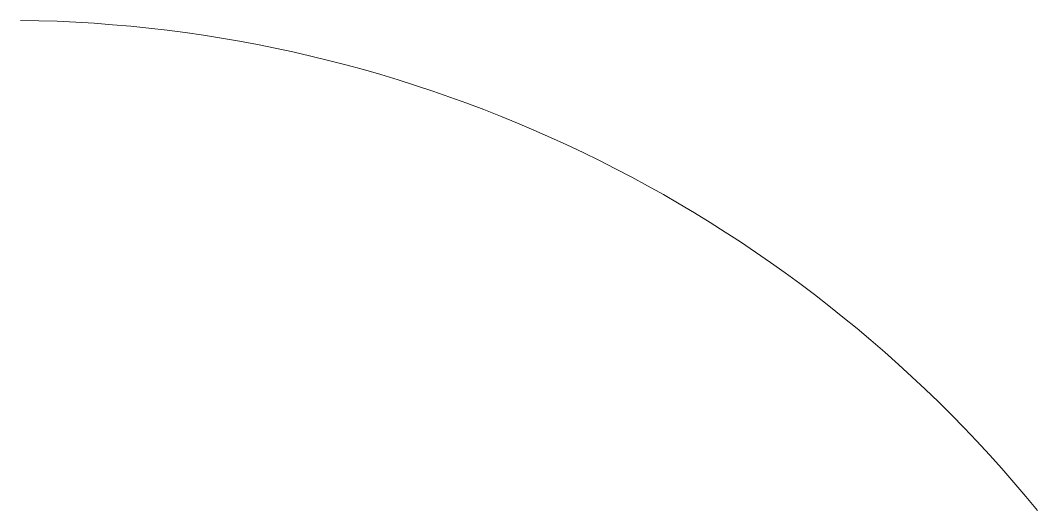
# Model space of a CAD drawing. Extents: x 12.89 to 20.51, y 6.02 to 9.69.
import ezdxf

# ---------------------------------------------------------------- set-up
doc = ezdxf.new("R2010")
doc.units = 0
doc.header["$MEASUREMENT"] = 0
doc.layers.add('Prop Lane Lines', color=9, linetype='Continuous', lineweight=13)

msp = doc.modelspace()

# ---------------------------------------------------------------- linework, layer by layer
at = {"layer": 'Prop Lane Lines', "extrusion": (0, 0, -1)}
msp.add_arc((-12.767844, -0.30685), 10, 90.715625, 140.715625, dxfattribs=at)

doc.saveas('drawing.dxf')
